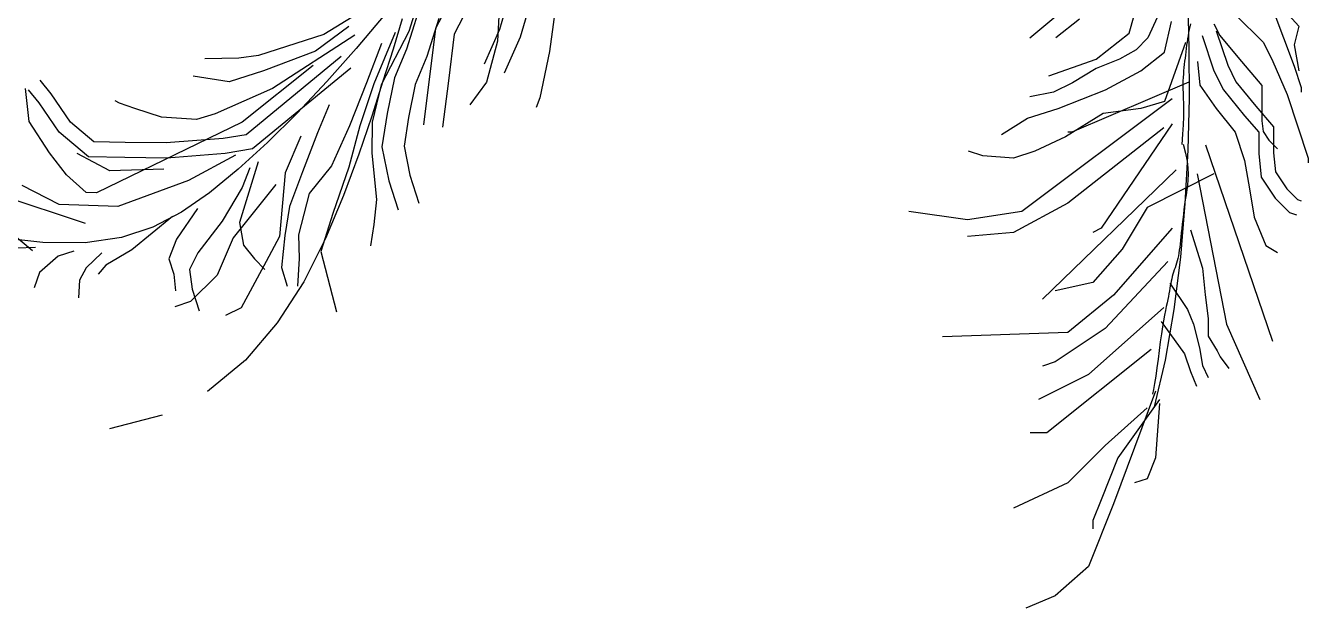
# Model space of a CAD drawing. Header units: millimetres. Extents: x 11966 to 133335, y 1756 to 88592.
# Drawn here: x 35657 to 37998, y 21537 to 22601 of the extents above; entities that cross this region are included whole.
import ezdxf

# ---------------------------------------------------------------- set-up
doc = ezdxf.new("R2010")
doc.units = ezdxf.units.MM

# ---------------------------------------------------------------- blocks, each defined once
blk = doc.blocks.new('A$C4FB75ABC')
at = {"color": 72}
for p, q in [((1.9692, 1.1707), (1.9317, 1.0524)), ((2.2097, 1.1745), (2.1886, 1.0162)), ((2.0324, 1.158), (1.9806, 1.0581)), ((3.4745, 1.1527), (3.5563, 1.0624)), ((2.065, 1.1449), (2.0146, 1.0475)), ((2.0989, 1.1369), (2.0937, 1.0351)), ((2.1195, 1.1332), (2.0972, 1.056)), ((2.1591, 1.1247), (2.1353, 1.0421)), ((3.0655, 1.0409), (3.1731, 1.1312)), ((3.2463, 1.0495), (3.2635, 1.1097)), ((3.3535, 1.1037), (3.3557, 1.0207)), ((1.8397, 1.0857), (1.7769, 1.047)), ((1.8882, 1.0835), (1.8359, 1.0215)), ((1.9482, 1.0859), (1.9278, 1.0204)), ((3.298, 1.0796), (3.2807, 1.0409)), ((3.44, 1.0839), (3.4917, 1.0323)), ((3.5089, 1.0925), (3.5477, 0.9892)), ((1.8224, 1.0615), (1.7614, 1.017)), ((1.9198, 1.076), (1.903, 1.0206)), ((1.9806, 1.0581), (1.9586, 0.8825)), ((1.9867, 1.0762), (1.965, 1.0067)), ((2.0972, 1.056), (2.0692, 0.9929)), ((3.1559, 1.0753), (3.1128, 1.0409)), ((3.3109, 1.015), (3.3238, 1.071)), ((3.3563, 1.056), (3.3551, 1.0505)), ((3.3574, 1.0614), (3.3563, 1.056)), ((3.3586, 1.0667), (3.3574, 1.0614)), ((3.4013, 1.0669), (3.4121, 1.0454)), ((3.4053, 1.0537), (3.4263, 0.991)), ((3.5563, 1.0624), (3.5477, 1.028)), ((1.8335, 1.0462), (1.6831, 0.9483)), ((1.7769, 1.047), (1.7087, 1.0253)), ((1.8823, 1.0305), (1.8549, 0.9592)), ((1.9071, 1.0509), (1.8681, 0.9571)), ((1.9317, 1.0524), (1.8813, 0.9551)), ((2.0146, 1.0475), (2.004, 0.9628)), ((2.0937, 1.0351), (2.0738, 0.96)), ((2.1353, 1.0421), (2.1061, 0.9765)), ((3.186, 1.0021), (3.2463, 1.0495)), ((3.2807, 1.0409), (3.2592, 1.0193)), ((3.3496, 1.0323), (3.3109, 0.9247)), ((3.3522, 1.0332), (3.3514, 1.0274)), ((3.3531, 1.039), (3.3522, 1.0332)), ((3.3541, 1.0448), (3.3531, 1.039)), ((3.3551, 1.0505), (3.3541, 1.0448)), ((3.3798, 1.0452), (3.4013, 0.9806)), ((3.4121, 1.0454), (3.4447, 1.0056)), ((3.4917, 1.0323), (3.5089, 0.9978)), ((1.6576, 1.009), (1.6216, 1.0039)), ((1.8084, 1.007), (1.6348, 0.8642)), ((1.7087, 1.0253), (1.6576, 1.009)), ((1.7614, 1.017), (1.6666, 0.9806)), ((1.8359, 1.0215), (1.7823, 0.9612)), ((1.903, 1.0206), (1.8847, 0.9618)), ((1.9278, 1.0204), (1.9055, 0.9679)), ((1.965, 1.0067), (1.9435, 0.9561)), ((2.1886, 1.0162), (2.171, 0.9318)), ((3.2592, 1.0193), (3.2291, 1.0021)), ((3.2678, 0.9806), (3.3109, 1.015)), ((3.3492, 1.0097), (3.3485, 1.0039)), ((3.3499, 1.0156), (3.3492, 1.0097)), ((3.3506, 1.0215), (3.3499, 1.0156)), ((3.3514, 1.0274), (3.3506, 1.0215)), ((3.3557, 1.0207), (3.3558, 0.9307)), ((3.5477, 1.028), (3.5563, 0.9806)), ((1.6216, 1.0039), (1.5594, 1.0028)), ((1.7573, 0.9907), (1.6276, 0.8869)), ((1.8259, 0.9857), (1.6466, 0.8382)), ((3.0999, 0.972), (3.186, 1.0021)), ((3.186, 0.9849), (3.143, 0.9591)), ((3.2291, 1.0021), (3.186, 0.9849)), ((3.3465, 0.9868), (3.3459, 0.981)), ((3.3471, 0.9925), (3.3465, 0.9868)), ((3.3478, 0.9982), (3.3471, 0.9925)), ((3.3485, 1.0039), (3.3478, 0.9982)), ((3.3712, 0.9978), (3.3755, 0.9548)), ((3.4263, 0.991), (3.4413, 0.9609)), ((3.4447, 1.0056), (3.4889, 0.9539)), ((3.5089, 0.9978), (3.5348, 0.9376)), ((3.5477, 0.9892), (3.5606, 0.9505)), ((1.2793, 0.9388), (1.2589, 0.9636)), ((1.6041, 0.9607), (1.5382, 0.9711)), ((1.6666, 0.9806), (1.6041, 0.9607)), ((1.7823, 0.9612), (1.7281, 0.9036)), ((1.8847, 0.9618), (1.8642, 0.8983)), ((1.9055, 0.9679), (1.8924, 0.9029)), ((2.004, 0.9628), (1.9934, 0.8781)), ((2.0738, 0.96), (2.043, 0.9189)), ((3.3555, 0.9604), (3.142, 0.8689)), ((3.2032, 0.9462), (3.2678, 0.9806)), ((3.3447, 0.9623), (3.3446, 0.9554)), ((3.345, 0.9689), (3.3447, 0.9623)), ((3.3454, 0.9751), (3.345, 0.9689)), ((3.3459, 0.981), (3.3454, 0.9751)), ((3.4013, 0.9806), (3.4185, 0.9462)), ((3.4413, 0.9609), (3.4779, 0.9162)), ((1.239, 0.8884), (1.2323, 0.9489)), ((1.2572, 0.9222), (1.2376, 0.9461)), ((1.3144, 0.8874), (1.2793, 0.9388)), ((1.6831, 0.9483), (1.5787, 0.9026)), ((1.8549, 0.9592), (1.8236, 0.8804)), ((1.8681, 0.9571), (1.8425, 0.8802)), ((1.8813, 0.9551), (1.8652, 0.8874)), ((1.9435, 0.9561), (1.9314, 0.8959)), ((3.1085, 0.9419), (3.0655, 0.9333)), ((3.143, 0.9591), (3.1085, 0.9419)), ((3.1602, 0.929), (3.2032, 0.9462)), ((3.3446, 0.9554), (3.3447, 0.9479)), ((3.3447, 0.9479), (3.3449, 0.9399)), ((3.3449, 0.9399), (3.3453, 0.931)), ((3.3755, 0.9548), (3.4056, 0.9118)), ((3.4185, 0.9462), (3.4573, 0.8989)), ((3.4889, 0.9539), (3.4889, 0.8899)), ((3.5348, 0.9376), (3.5735, 0.8214)), ((3.5606, 0.9505), (3.5606, 0.9419)), ((1.2938, 0.8688), (1.2572, 0.9222)), ((1.4036, 0.922), (1.3961, 0.9259)), ((1.4317, 0.9122), (1.4036, 0.922)), ((1.7864, 0.9186), (1.765, 0.868)), ((2.171, 0.9318), (2.164, 0.9142)), ((3.325, 0.9299), (3.0505, 0.7241)), ((3.1171, 0.9118), (3.1602, 0.929)), ((3.3109, 0.9247), (3.2678, 0.9118)), ((3.3453, 0.931), (3.3456, 0.921)), ((3.3456, 0.921), (3.3457, 0.9097)), ((3.3558, 0.9307), (3.3535, 0.836)), ((3.4779, 0.9162), (3.5101, 0.8787)), ((1.4805, 0.8964), (1.4317, 0.9122)), ((1.5446, 0.8918), (1.4805, 0.8964)), ((1.5787, 0.9026), (1.5446, 0.8918)), ((1.7281, 0.9036), (1.6739, 0.8498)), ((1.8642, 0.8983), (1.8405, 0.829)), ((1.8924, 0.9029), (1.8829, 0.8424)), ((1.9314, 0.8959), (1.9231, 0.8432)), ((3.0138, 0.8644), (3.0612, 0.8946)), ((3.0612, 0.8946), (3.1171, 0.9118)), ((3.1989, 0.9032), (3.1301, 0.8601)), ((3.2678, 0.9118), (3.1989, 0.9032)), ((3.3456, 0.8969), (3.3451, 0.8822)), ((3.3457, 0.9097), (3.3456, 0.8969)), ((3.4056, 0.9118), (3.44, 0.8687)), ((3.4573, 0.8989), (3.4831, 0.8687)), ((3.4889, 0.8899), (3.4909, 0.8704)), ((1.2759, 0.8314), (1.239, 0.8884)), ((1.347, 0.8236), (1.2938, 0.8688)), ((1.3573, 0.851), (1.3144, 0.8874)), ((1.6276, 0.8869), (1.3617, 0.7585)), ((1.765, 0.868), (1.7376, 0.7967)), ((1.8236, 0.8804), (1.7906, 0.8073)), ((1.8425, 0.8802), (1.8226, 0.805)), ((1.8652, 0.8874), (1.8644, 0.8308)), ((3.3098, 0.8766), (3.1344, 0.7394)), ((3.142, 0.8689), (3.1344, 0.8689)), ((3.325, 0.8842), (3.1954, 0.6936)), ((3.3451, 0.8822), (3.3441, 0.8655)), ((3.44, 0.8687), (3.4573, 0.8171)), ((3.4831, 0.8687), (3.4831, 0.83)), ((3.4909, 0.8704), (3.5015, 0.8546)), ((3.5101, 0.8787), (3.5101, 0.8314)), ((1.4139, 0.8502), (1.3573, 0.851)), ((1.4893, 0.8492), (1.4139, 0.8502)), ((1.5932, 0.8572), (1.4893, 0.8492)), ((1.6348, 0.8642), (1.5932, 0.8572)), ((1.6739, 0.8498), (1.6204, 0.8011)), ((1.7347, 0.8614), (1.7065, 0.7946)), ((1.9231, 0.8432), (1.9337, 0.7903)), ((3.1301, 0.8601), (3.0741, 0.8343)), ((3.3441, 0.8655), (3.3424, 0.8466)), ((3.3453, 0.8472), (3.3494, 0.8306)), ((3.386, 0.8461), (3.508, 0.4878)), ((3.5015, 0.8546), (3.5172, 0.8388)), ((1.3074, 0.7913), (1.2759, 0.8314)), ((1.3863, 0.7981), (1.3265, 0.8298)), ((1.4135, 0.8227), (1.347, 0.8236)), ((1.4902, 0.8216), (1.4135, 0.8227)), ((1.5965, 0.8298), (1.4902, 0.8216)), ((1.6154, 0.8267), (1.5299, 0.7807)), ((1.6466, 0.8382), (1.5965, 0.8298)), ((1.8405, 0.829), (1.8129, 0.7535)), ((1.8644, 0.8308), (1.8727, 0.7459)), ((1.8829, 0.8424), (1.8952, 0.7804)), ((2.9794, 0.8257), (2.9535, 0.8343)), ((3.0353, 0.8214), (2.9794, 0.8257)), ((3.0741, 0.8343), (3.0353, 0.8214)), ((3.3535, 0.836), (3.3484, 0.7387)), ((3.3494, 0.8306), (3.3521, 0.8161)), ((3.4831, 0.83), (3.4874, 0.787)), ((3.5101, 0.8314), (3.5136, 0.7963)), ((3.5735, 0.8214), (3.5735, 0.8128)), ((1.4848, 0.8016), (1.3863, 0.7981)), ((1.6204, 0.8011), (1.5682, 0.7585)), ((1.6567, 0.8148), (1.6231, 0.704)), ((1.6415, 0.8037), (1.6278, 0.7681)), ((1.7376, 0.7967), (1.7141, 0.733)), ((1.7906, 0.8073), (1.7502, 0.757)), ((1.8226, 0.805), (1.7931, 0.7206)), ((3.3326, 0.8003), (3.0886, 0.5641)), ((3.3521, 0.8161), (3.3535, 0.8034)), ((3.3535, 0.8034), (3.354, 0.7921)), ((3.4573, 0.8171), (3.4659, 0.7655)), ((3.5136, 0.7963), (3.5342, 0.7654)), ((1.3428, 0.7588), (1.3074, 0.7913)), ((1.5299, 0.7807), (1.4009, 0.7335)), ((1.6891, 0.7732), (1.6114, 0.6762)), ((1.7065, 0.7946), (1.696, 0.6785)), ((1.8952, 0.7804), (1.9122, 0.7271)), ((1.9337, 0.7903), (1.9499, 0.7392)), ((3.4013, 0.7927), (3.2793, 0.7317)), ((3.3537, 0.7819), (3.3529, 0.7725)), ((3.354, 0.7921), (3.3537, 0.7819)), ((3.3708, 0.7927), (3.4242, 0.5183)), ((3.4874, 0.787), (3.5132, 0.7482)), ((1.342, 0.7022), (1.188, 0.7534)), ((1.2935, 0.7368), (1.226, 0.7717)), ((1.3617, 0.7585), (1.3428, 0.7588)), ((1.5682, 0.7585), (1.5172, 0.7231)), ((1.6278, 0.7681), (1.5911, 0.7064)), ((1.7502, 0.757), (1.7303, 0.6818)), ((1.8129, 0.7535), (1.7799, 0.6746)), ((3.3503, 0.7547), (3.349, 0.7457)), ((3.3517, 0.7635), (3.3503, 0.7547)), ((3.3529, 0.7725), (3.3517, 0.7635)), ((3.4659, 0.7655), (3.4745, 0.7138)), ((3.5342, 0.7654), (3.5536, 0.746)), ((1.4009, 0.7335), (1.2935, 0.7368)), ((1.5461, 0.7296), (1.5076, 0.6736)), ((1.7141, 0.733), (1.7058, 0.6803)), ((1.8727, 0.7459), (1.8683, 0.7007)), ((3.1344, 0.7394), (3.0352, 0.686)), ((3.2793, 0.7317), (3.2335, 0.6555)), ((3.3484, 0.7387), (3.34, 0.641)), ((3.3466, 0.7276), (3.3455, 0.7186)), ((3.3478, 0.7367), (3.3466, 0.7276)), ((3.349, 0.7457), (3.3478, 0.7367)), ((3.5132, 0.7482), (3.5391, 0.7224)), ((3.5536, 0.746), (3.5605, 0.7437)), ((1.2451, 0.6526), (1.1687, 0.7159)), ((1.5006, 0.7151), (1.4262, 0.6539)), ((1.5172, 0.7231), (1.4647, 0.6957)), ((1.5911, 0.7064), (1.5469, 0.6485)), ((1.6231, 0.704), (1.6301, 0.6625)), ((1.7931, 0.7206), (1.7714, 0.6511)), ((2.9513, 0.7089), (2.8446, 0.7241)), ((3.0505, 0.7241), (2.9513, 0.7089)), ((3.3445, 0.7097), (3.3435, 0.7011)), ((3.3455, 0.7186), (3.3445, 0.7097)), ((3.4745, 0.7138), (3.496, 0.6622)), ((3.5391, 0.7224), (3.552, 0.7181)), ((1.4647, 0.6957), (1.4072, 0.6768)), ((1.7058, 0.6803), (1.6993, 0.6219)), ((1.7303, 0.6818), (1.7316, 0.6384)), ((1.8683, 0.7007), (1.8621, 0.6612)), ((3.0352, 0.686), (2.9513, 0.6784)), ((3.1954, 0.6936), (3.1801, 0.686)), ((3.325, 0.6936), (3.2182, 0.5717)), ((3.3417, 0.6851), (3.341, 0.6779)), ((3.3426, 0.6929), (3.3417, 0.6851)), ((3.3435, 0.7011), (3.3426, 0.6929)), ((3.3586, 0.6905), (3.3801, 0.6206)), ((1.2504, 0.6584), (1.1159, 0.6537)), ((1.2639, 0.6673), (1.1712, 0.6779)), ((1.3414, 0.6671), (1.2639, 0.6673)), ((1.4072, 0.6768), (1.3414, 0.6671)), ((1.5076, 0.6736), (1.4939, 0.6379)), ((1.6114, 0.6762), (1.5823, 0.6082)), ((1.6301, 0.6625), (1.6505, 0.6377)), ((1.696, 0.6785), (1.6713, 0.6328)), ((1.7799, 0.6746), (1.74, 0.5958)), ((3.2335, 0.6555), (3.1801, 0.5945)), ((3.3388, 0.6589), (3.338, 0.6533)), ((3.3395, 0.6648), (3.3388, 0.6589)), ((3.3402, 0.6711), (3.3395, 0.6648)), ((3.341, 0.6779), (3.3402, 0.6711)), ((3.496, 0.6622), (3.5175, 0.6493)), ((1.2921, 0.6426), (1.2578, 0.6129)), ((1.3206, 0.6516), (1.2921, 0.6426)), ((1.3714, 0.649), (1.3428, 0.6211)), ((1.4262, 0.6539), (1.3787, 0.6263)), ((1.4939, 0.6379), (1.5029, 0.6095)), ((1.5469, 0.6485), (1.5314, 0.6186)), ((1.6713, 0.6328), (1.6256, 0.5484)), ((1.6505, 0.6377), (1.6691, 0.6186)), ((1.7316, 0.6384), (1.729, 0.5876)), ((1.7714, 0.6511), (1.8, 0.5413)), ((3.3174, 0.6327), (3.203, 0.5107)), ((3.34, 0.641), (3.3282, 0.5451)), ((3.3341, 0.634), (3.3329, 0.6297)), ((3.3353, 0.6385), (3.3341, 0.634)), ((3.3363, 0.6432), (3.3353, 0.6385)), ((3.3372, 0.6481), (3.3363, 0.6432)), ((3.338, 0.6533), (3.3372, 0.6481)), ((1.2578, 0.6129), (1.2479, 0.5847)), ((1.3428, 0.6211), (1.3311, 0.5987)), ((1.3787, 0.6263), (1.3652, 0.6095)), ((1.5029, 0.6095), (1.5063, 0.5793)), ((1.5314, 0.6186), (1.5365, 0.5827)), ((1.6993, 0.6219), (1.7101, 0.5878)), ((3.3264, 0.6095), (3.3252, 0.6055)), ((3.3276, 0.6135), (3.3264, 0.6095)), ((3.3289, 0.6175), (3.3276, 0.6135)), ((3.3303, 0.6215), (3.3289, 0.6175)), ((3.3316, 0.6256), (3.3303, 0.6215)), ((3.3329, 0.6297), (3.3316, 0.6256)), ((3.3801, 0.6206), (3.3855, 0.5721)), ((1.3311, 0.5987), (1.3288, 0.5666)), ((1.5823, 0.6082), (1.5337, 0.5597)), ((1.74, 0.5958), (1.6917, 0.5207)), ((3.1801, 0.5945), (3.1115, 0.5793)), ((3.3216, 0.5886), (3.3208, 0.584)), ((3.3209, 0.5936), (3.3532, 0.5452)), ((3.3225, 0.593), (3.3216, 0.5886)), ((3.3233, 0.5973), (3.3225, 0.593)), ((3.3242, 0.6014), (3.3233, 0.5973)), ((3.3252, 0.6055), (3.3242, 0.6014)), ((1.5365, 0.5827), (1.5492, 0.5429)), ((3.2182, 0.5717), (3.1344, 0.5031)), ((3.3169, 0.5634), (3.3156, 0.5574)), ((3.3181, 0.5689), (3.3169, 0.5634)), ((3.3191, 0.5742), (3.3181, 0.5689)), ((3.32, 0.5792), (3.3191, 0.5742)), ((3.3208, 0.584), (3.32, 0.5792)), ((3.3855, 0.5721), (3.3909, 0.5291)), ((1.5337, 0.5597), (1.5046, 0.55)), ((1.6256, 0.5484), (1.5974, 0.5343)), ((3.3098, 0.5488), (3.1725, 0.4269)), ((3.3127, 0.5432), (3.3111, 0.5347)), ((3.3282, 0.5451), (3.3124, 0.4531)), ((3.3142, 0.5507), (3.3127, 0.5432)), ((3.3156, 0.5574), (3.3142, 0.5507)), ((3.3532, 0.5452), (3.364, 0.5183)), ((1.6917, 0.5207), (1.6336, 0.4527)), ((3.3047, 0.5237), (3.3478, 0.4645)), ((3.3093, 0.5249), (3.3075, 0.5137)), ((3.3111, 0.5347), (3.3093, 0.5249)), ((3.364, 0.5183), (3.3747, 0.4753)), ((3.3909, 0.5291), (3.3909, 0.4968)), ((3.4242, 0.5183), (3.4852, 0.3811)), ((3.1344, 0.5031), (2.9056, 0.4955)), ((3.203, 0.5107), (3.1115, 0.4497)), ((3.3055, 0.5008), (3.3034, 0.4863)), ((3.3075, 0.5137), (3.3055, 0.5008)), ((3.3909, 0.4968), (3.407, 0.4699)), ((3.2869, 0.4726), (3.0962, 0.3201)), ((3.3013, 0.4707), (3.2992, 0.4546)), ((3.3034, 0.4863), (3.3013, 0.4707)), ((3.3747, 0.4753), (3.3801, 0.443)), ((3.407, 0.4699), (3.4124, 0.4591)), ((1.6336, 0.4527), (1.5642, 0.3956)), ((3.1115, 0.4497), (3.0886, 0.4421)), ((3.3124, 0.4531), (3.2923, 0.3674)), ((3.2992, 0.4546), (3.297, 0.4387)), ((3.3478, 0.4645), (3.3586, 0.4322)), ((3.4124, 0.4591), (3.4286, 0.4376)), ((3.1725, 0.4269), (3.081, 0.3811)), ((3.2949, 0.4237), (3.2929, 0.4103)), ((3.297, 0.4387), (3.2949, 0.4237)), ((3.3586, 0.4322), (3.3693, 0.4053)), ((3.3801, 0.443), (3.3909, 0.4214)), ((3.2911, 0.3992), (3.2894, 0.3911)), ((3.2929, 0.4103), (3.2911, 0.3992)), ((3.2945, 0.3964), (3.2182, 0.1906)), ((3.3021, 0.3811), (3.2259, 0.2744)), ((1.4819, 0.3527), (1.3853, 0.3277)), ((3.2793, 0.3659), (3.203, 0.2973)), ((3.3021, 0.3735), (3.2945, 0.2744)), ((3.0962, 0.3201), (3.0657, 0.3201)), ((3.203, 0.2973), (3.1344, 0.2287)), ((3.2259, 0.2744), (3.1954, 0.1982)), ((3.2945, 0.2744), (3.2793, 0.2363)), ((3.2793, 0.2363), (3.2564, 0.2287)), ((3.1344, 0.2287), (3.0352, 0.1829)), ((3.2182, 0.1906), (3.1725, 0.0762)), ((3.1954, 0.1982), (3.1801, 0.1601)), ((3.1801, 0.1601), (3.1801, 0.1448)), ((3.1725, 0.0762), (3.1115, 0.0229)), ((3.1115, 0.0229), (3.0581, 0))]:
    blk.add_line(p, q, dxfattribs=at)

msp = doc.modelspace()

# ---------------------------------------------------------------- block references
at = {"xscale": 1000, "yscale": 1000, "zscale": 1000}
msp.add_blockref('A$C4FB75ABC', (34424.1, 21537.3), dxfattribs=at)

doc.saveas('drawing.dxf')
